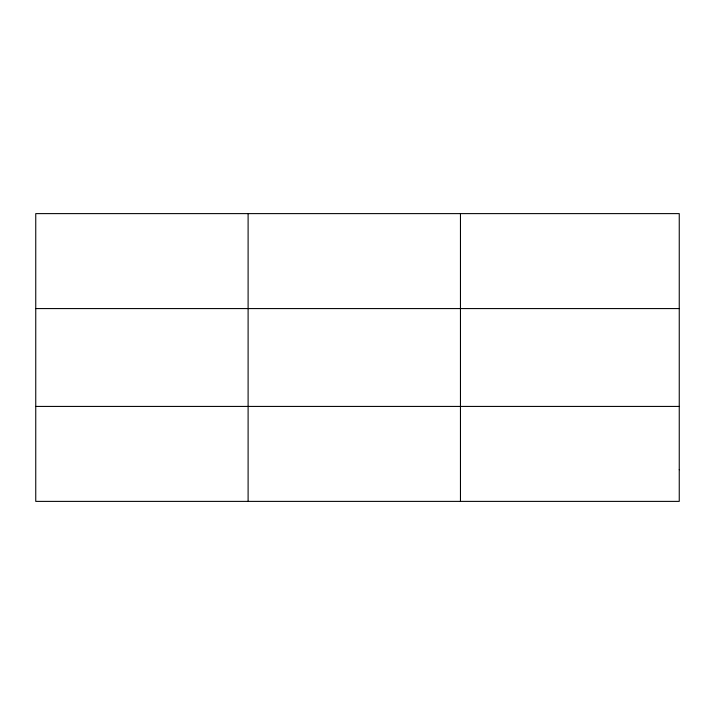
<?xml version="1.0" encoding="UTF-8"?>
<svg xmlns="http://www.w3.org/2000/svg" width="715" height="715" viewBox="0 0 715 715"><rect width="100%" height="100%" fill="white"/><g stroke="black" fill="none" stroke-linecap="round" stroke-linejoin="round"><path stroke-width="1.07" d="M248.105 213.615L248.105 501.385M460.46 213.615L460.46 501.385M35.75 308.576L679.25 308.576M35.75 406.424L679.25 406.424M679.25 469.728L679.25 501.385L35.75 501.385L35.75 213.615L679.25 213.615L679.25 469.728"/></g></svg>
